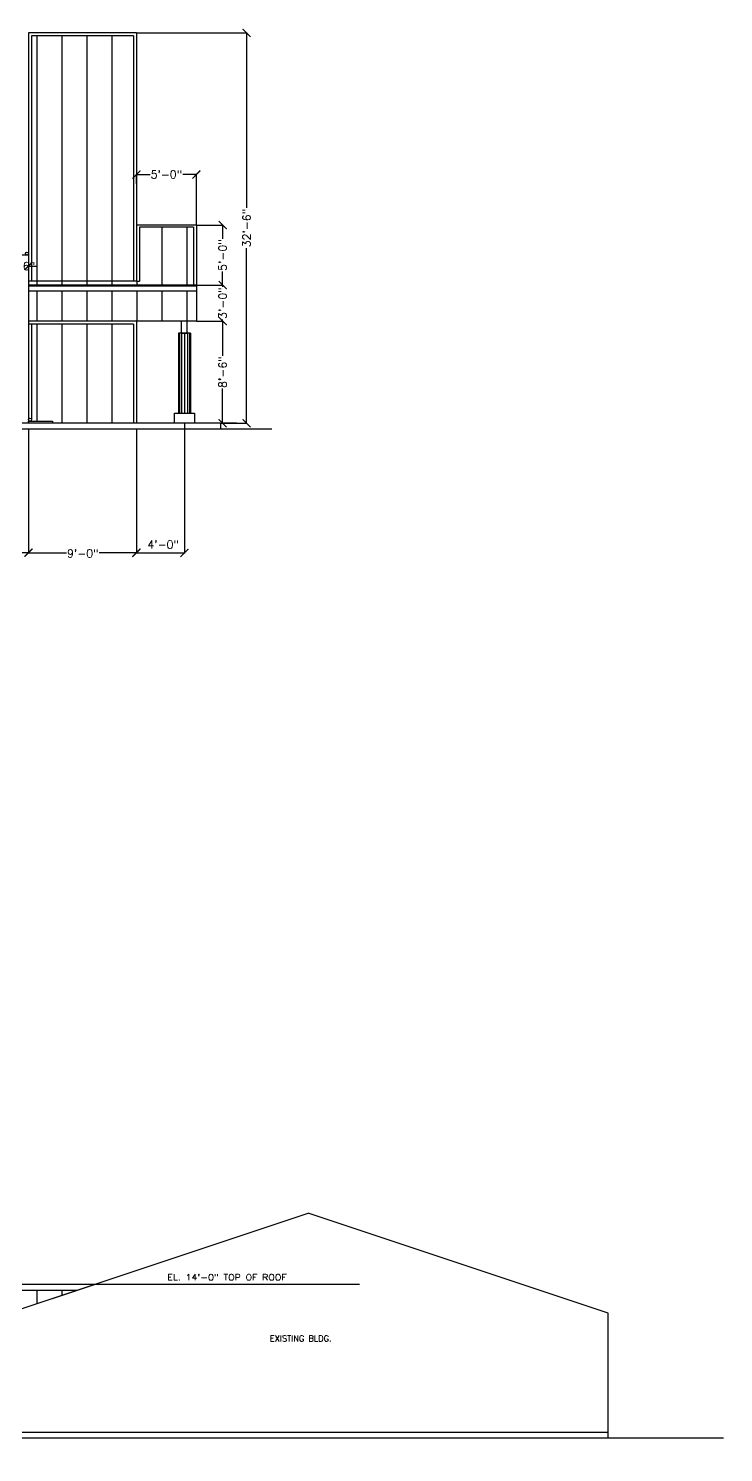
# Model space of a CAD drawing. Header units: millimetres. Extents: x -56835 to 31869, y -46987 to 26719.
# Drawn here: x 8530 to 25912, y -43360 to -7781 of the extents above; entities that cross this region are included whole.
import ezdxf

# ---------------------------------------------------------------- set-up
doc = ezdxf.new("R2010")
doc.units = ezdxf.units.MM
doc.header["$MEASUREMENT"] = 0
doc.header["$PDMODE"] = 3
doc.layers.get('0').update_dxf_attribs({"linetype": 'CONTINUOUS'})
doc.layers.get('DEFPOINTS').update_dxf_attribs({"linetype": 'CONTINUOUS'})
for name, color, linetype in [('Elevation_Cladding', 150, 'CONTINUOUS'), ('Elevation_Dim', 2, 'CONTINUOUS'), ('Elevation_GB', 41, 'CONTINUOUS'), ('Elevation_Post', 20, 'CONTINUOUS'), ('Elevation_Trim', 1, 'CONTINUOUS'), ('Floor_Plan_Downspout', 21, 'CONTINUOUS'), ('Floor_Plan_SplashGuard', 22, 'CONTINUOUS'), ('WALLS', 71, 'CONTINUOUS')]:
    doc.layers.add(name, color=color, linetype=linetype)
doc.styles.add('ROMANS-115', font='romans.shx')
doc.dimstyles.new('18-ROMANS-115-PS', dxfattribs={"dimscale": 100, "dimtxt": 2, "dimasz": 2, "dimexe": 0.0625, "dimexo": 0.03125, "dimgap": 0.03125, "dimtad": 0, "dimdec": 3, "dimlfac": 0.04, "dimzin": 3, "dimdsep": 46, "dimlunit": 4, "dimtxsty": 'ROMANS-115', "dimblk": 'ARCHTICK', "dimcen": 0.125, "dimdle": 0.0625, "dimclrd": 256, "dimclre": 256, "dimclrt": 256, "dimadec": 0, "dimazin": 0, "dimtfac": 1, "dimtdec": 3, "dimtix": 1, "dimtofl": 0, "dimtmove": 2, "dimatfit": 0, "dimfxl": 1, "dimtfillclr": 256, "dimfrac": 1, "dimtolj": 1, "dimtzin": 0, "dimarcsym": 0})
pattern_1 = [(90, (0, 0), (-625, 4e-14), [])]

# ---------------------------------------------------------------- blocks, each defined once
blk = doc.blocks.new('_ArchTick')
at = {"color": 0, "linetype": 'ByBlock', "const_width": 0.15}
blk.add_lwpolyline([(-0.5, -0.5), (0.5, 0.5)], dxfattribs=at)
blk = doc.blocks.new('*D76')
at = {"layer": 'DEFPOINTS', "color": 0}
for p in [(-18470, -17792), (8530, -17792), (-18470, -20879)]:
    blk.add_point(p, dxfattribs=at)
at = {"layer": 'Elevation_Dim', "lineweight": -2}
for p, q in [((-18470, -17795), (-18470, -20885)), ((8530, -17795), (8530, -20885)), ((-18476, -20879), (-5473, -20879)), ((8537, -20879), (-4467, -20879))]:
    blk.add_line(p, q, dxfattribs=at)
at = {"layer": 'Elevation_Dim', "lineweight": -2, "xscale": 200, "yscale": 200, "zscale": 200, "rotation": 180}
blk.add_blockref('_ArchTick', (-18470, -20879), dxfattribs=at)
at = {"layer": 'Elevation_Dim', "lineweight": -2, "xscale": 200, "yscale": 200, "zscale": 200}
blk.add_blockref('_ArchTick', (8530, -20879), dxfattribs=at)
at = {"layer": 'Elevation_Dim', "insert": (-4970, -20879), "char_height": 200, "attachment_point": 5, "style": 'ROMANS-115'}
blk.add_mtext('\\A1;90\'-0"', dxfattribs=at)
blk = doc.blocks.new('*D77')
at = {"layer": 'DEFPOINTS', "color": 0}
for p in [(11230, -7892), (13986, -7892), (13330, -17642)]:
    blk.add_point(p, dxfattribs=at)
at = {"layer": 'Elevation_Dim', "lineweight": -2}
for p, q in [((11233, -7892), (13992, -7892)), ((13986, -7885), (13986, -12263)), ((13986, -17648), (13986, -13270)), ((13333, -17642), (13992, -17642))]:
    blk.add_line(p, q, dxfattribs=at)
at = {"layer": 'Elevation_Dim', "lineweight": -2, "xscale": 200, "yscale": 200, "zscale": 200}
for p, rotation in [((13986, -7892), 90), ((13986, -17642), 270)]:
    blk.add_blockref('_ArchTick', p, dxfattribs=dict(at, rotation=rotation))
at = {"layer": 'Elevation_Dim', "insert": (13986, -12767), "char_height": 200, "attachment_point": 5, "rotation": 90, "style": 'ROMANS-115'}
blk.add_mtext('\\A1;32\'-6"', dxfattribs=at)
blk = doc.blocks.new('*D78')
at = {"layer": 'DEFPOINTS', "color": 0}
for p in [(12730, -15092), (13386, -15092), (13733, -17642)]:
    blk.add_point(p, dxfattribs=at)
at = {"layer": 'Elevation_Dim', "lineweight": -2}
for p, q in [((12733, -15092), (13392, -15092)), ((13386, -15085), (13386, -15959)), ((13386, -17648), (13386, -16774)), ((13730, -17642), (13380, -17642))]:
    blk.add_line(p, q, dxfattribs=at)
at = {"layer": 'Elevation_Dim', "lineweight": -2, "xscale": 200, "yscale": 200, "zscale": 200}
for p, rotation in [((13386, -15092), 90), ((13386, -17642), 270)]:
    blk.add_blockref('_ArchTick', p, dxfattribs=dict(at, rotation=rotation))
at = {"layer": 'Elevation_Dim', "insert": (13386, -16367), "char_height": 200, "attachment_point": 5, "rotation": 90, "style": 'ROMANS-115'}
blk.add_mtext('\\A1;8\'-6"', dxfattribs=at)
blk = doc.blocks.new('*D79')
at = {"layer": 'DEFPOINTS', "color": 0}
for p in [(12730, -12692), (13386, -12692), (12730, -14192)]:
    blk.add_point(p, dxfattribs=at)
at = {"layer": 'Elevation_Dim', "lineweight": -2}
for p, q in [((12733, -12692), (13392, -12692)), ((13386, -12685), (13386, -13034)), ((13386, -14198), (13386, -13849)), ((12733, -14192), (13392, -14192))]:
    blk.add_line(p, q, dxfattribs=at)
at = {"layer": 'Elevation_Dim', "lineweight": -2, "xscale": 200, "yscale": 200, "zscale": 200}
for p, rotation in [((13386, -12692), 90), ((13386, -14192), 270)]:
    blk.add_blockref('_ArchTick', p, dxfattribs=dict(at, rotation=rotation))
at = {"layer": 'Elevation_Dim', "insert": (13386, -13442), "char_height": 200, "attachment_point": 5, "rotation": 90, "style": 'ROMANS-115'}
blk.add_mtext('\\A1;5\'-0"', dxfattribs=at)
blk = doc.blocks.new('*D80')
at = {"layer": 'DEFPOINTS', "color": 0}
for p in [(8530, -17792), (11230, -17792), (8530, -20879)]:
    blk.add_point(p, dxfattribs=at)
at = {"layer": 'Elevation_Dim', "lineweight": -2}
for p, q in [((8530, -17795), (8530, -20885)), ((11230, -17795), (11230, -20885)), ((8524, -20879), (9481, -20879)), ((11237, -20879), (10297, -20879))]:
    blk.add_line(p, q, dxfattribs=at)
at = {"layer": 'Elevation_Dim', "lineweight": -2, "xscale": 200, "yscale": 200, "zscale": 200, "rotation": 180}
blk.add_blockref('_ArchTick', (8530, -20879), dxfattribs=at)
at = {"layer": 'Elevation_Dim', "lineweight": -2, "xscale": 200, "yscale": 200, "zscale": 200}
blk.add_blockref('_ArchTick', (11230, -20879), dxfattribs=at)
at = {"layer": 'Elevation_Dim', "insert": (9889, -20897), "char_height": 200, "attachment_point": 5, "style": 'ROMANS-115'}
blk.add_mtext('\\A1;9\'-0"', dxfattribs=at)
blk = doc.blocks.new('*D82')
at = {"layer": 'DEFPOINTS', "color": 0}
for p in [(11230, -11663), (12730, -11428), (12730, -12692)]:
    blk.add_point(p, dxfattribs=at)
at = {"layer": 'Elevation_Dim', "lineweight": -2}
for p, q in [((11224, -11428), (11572, -11428)), ((11230, -11660), (11230, -11421)), ((12737, -11428), (12388, -11428)), ((12730, -12688), (12730, -11421))]:
    blk.add_line(p, q, dxfattribs=at)
at = {"layer": 'Elevation_Dim', "lineweight": -2, "xscale": 200, "yscale": 200, "zscale": 200, "rotation": 180}
blk.add_blockref('_ArchTick', (11230, -11428), dxfattribs=at)
at = {"layer": 'Elevation_Dim', "lineweight": -2, "xscale": 200, "yscale": 200, "zscale": 200}
blk.add_blockref('_ArchTick', (12730, -11428), dxfattribs=at)
at = {"layer": 'Elevation_Dim', "insert": (11980, -11428), "char_height": 200, "attachment_point": 5, "style": 'ROMANS-115'}
blk.add_mtext('\\A1;5\'-0"', dxfattribs=at)
blk = doc.blocks.new('*D83')
at = {"layer": 'DEFPOINTS', "color": 0}
for p in [(12430, -17642), (11230, -17795), (12430, -20885)]:
    blk.add_point(p, dxfattribs=at)
at = {"layer": 'Elevation_Dim', "lineweight": -2}
for p, q in [((12430, -17645), (12430, -20891)), ((11230, -17798), (11230, -20891)), ((11224, -20885), (12437, -20885))]:
    blk.add_line(p, q, dxfattribs=at)
at = {"layer": 'Elevation_Dim', "lineweight": -2, "xscale": 200, "yscale": 200, "zscale": 200, "rotation": 180}
blk.add_blockref('_ArchTick', (11230, -20885), dxfattribs=at)
at = {"layer": 'Elevation_Dim', "lineweight": -2, "xscale": 200, "yscale": 200, "zscale": 200}
blk.add_blockref('_ArchTick', (12430, -20885), dxfattribs=at)
at = {"layer": 'Elevation_Dim', "insert": (11898, -20675), "char_height": 200, "attachment_point": 5, "style": 'ROMANS-115'}
blk.add_mtext('\\A1;4\'-0"', dxfattribs=at)
blk = doc.blocks.new('*D97')
at = {"layer": 'DEFPOINTS', "color": 0}
for p in [(8079, -13717), (8530, -13717), (8530, -13717)]:
    blk.add_point(p, dxfattribs=at)
at = {"layer": 'Elevation_Dim', "lineweight": -2}
for p, q in [((8079, -13717), (7879, -13717)), ((8079, -13714), (8079, -13711)), ((8530, -13714), (8530, -13711)), ((8530, -13717), (8730, -13717))]:
    blk.add_line(p, q, dxfattribs=at)
at = {"layer": 'Elevation_Dim', "lineweight": -2, "xscale": 200, "yscale": 200, "zscale": 200}
blk.add_blockref('_ArchTick', (8079, -13717), dxfattribs=at)
at = {"layer": 'Elevation_Dim', "lineweight": -2, "xscale": 200, "yscale": 200, "zscale": 200, "rotation": 180}
blk.add_blockref('_ArchTick', (8530, -13717), dxfattribs=at)
at = {"layer": 'Elevation_Dim', "insert": (8305, -13717), "char_height": 200, "attachment_point": 5, "style": 'ROMANS-115'}
blk.add_mtext('\\A1;1\'-6"', dxfattribs=at)
blk = doc.blocks.new('*D98')
at = {"layer": 'DEFPOINTS', "color": 0}
for p in [(13386, -14192), (13386, -15092), (13386, -15092)]:
    blk.add_point(p, dxfattribs=at)
at = {"layer": 'Elevation_Dim', "lineweight": -2}
for p, q in [((13383, -14192), (13380, -14192)), ((13386, -14185), (13386, -14234)), ((13383, -15092), (13380, -15092)), ((13386, -15098), (13386, -15049))]:
    blk.add_line(p, q, dxfattribs=at)
at = {"layer": 'Elevation_Dim', "lineweight": -2, "xscale": 200, "yscale": 200, "zscale": 200}
for p, rotation in [((13386, -14192), 90), ((13386, -15092), 270)]:
    blk.add_blockref('_ArchTick', p, dxfattribs=dict(at, rotation=rotation))
at = {"layer": 'Elevation_Dim', "insert": (13386, -14642), "char_height": 200, "attachment_point": 5, "rotation": 90, "style": 'ROMANS-115'}
blk.add_mtext('\\A1;3\'-0"', dxfattribs=at)

msp = doc.modelspace()

# ---------------------------------------------------------------- hatches: boundary and pattern name
at = {"layer": 'Elevation_Cladding'}
h = msp.add_hatch(dxfattribs=at)
h.set_pattern_fill('LINE,_O', color=256, scale=5000, angle=90)
h.set_pattern_definition(pattern_1)
h.paths.add_polyline_path([(11155.3472, -7966.5811), (8605.3472, -7966.5811), (8605.3472, -14091.5811), (11155.3472, -14091.5811)])
h = msp.add_hatch(dxfattribs=at)
h.set_pattern_fill('LINE,_O', color=256, scale=5000, angle=90)
h.set_pattern_definition(pattern_1)
h.paths.add_polyline_path([(11305.3472, -14091.5811), (11230.3472, -14091.5811), (8530.3472, -14091.5811), (8530.3472, -14191.5811), (12655.3472, -14191.5811), (12655.3472, -12741.5811), (11305.3472, -12741.5811)])
h = msp.add_hatch(dxfattribs=at)
h.set_pattern_fill('LINE,_O', color=256, scale=5000, angle=90)
h.set_pattern_definition(pattern_1)
h.paths.add_polyline_path([(12730.3472, -15091.5811), (12730.3472, -14341.5811), (8530.3472, -14341.5811), (8530.3472, -15091.5811)])
h = msp.add_hatch(dxfattribs=at)
h.set_pattern_fill('LINE,_O', color=256, scale=5000, angle=90)
h.set_pattern_definition(pattern_1)
h.paths.add_polyline_path([(8605.3472, -15166.5811), (8605.3472, -17554.0811, -0.4142135624), (8567.8472, -17591.5811), (9130.3472, -17591.5811), (9130.3472, -17641.5811), (11155.3472, -17641.5811), (11155.3472, -15166.5811)])
h = msp.add_hatch(dxfattribs=at)
h.set_pattern_fill('LINE,_O', color=256, scale=5000, angle=90)
h.set_pattern_definition(pattern_1)
h.paths.add_polyline_path([(-1573.5235, -39878.7873), (-1573.5235, -39310.0373), (-1573.5235, -39160.0373), (-1573.5235, -36618.1512), (-9673.5235, -33918.1512), (-17773.5235, -36618.1512), (-17773.5235, -43360.0373), (8026.4765, -43360.0373), (8026.4765, -39878.7873)])
h.paths.add_polyline_path([(5626.4765, -41410.0373), (5626.4765, -40810.0373), (6826.4765, -40810.0373), (6826.4765, -41410.0373), (6826.4765, -41510.0373), (5626.4765, -41510.0373)], flags=16)
h.paths.add_polyline_path([(2326.4765, -41410.0373), (2326.4765, -41510.0373), (-73.5235, -41510.0373), (-73.5235, -41410.0373), (-73.5235, -40810.0373), (2326.4765, -40810.0373)], flags=16)
h.paths.add_polyline_path([(5701.4765, -41335.0373), (5701.4765, -40885.0373), (6751.4765, -40885.0373), (6751.4765, -41335.0373)], flags=0)
h.paths.add_polyline_path([(2251.4765, -41335.0373), (1163.9765, -41335.0373), (1.4765, -41335.0373), (1.4765, -40885.0373), (1088.9765, -40885.0373), (2251.4765, -40885.0373)], flags=0)
h.paths.add_polyline_path([(-2773.5235, -41410.0373), (-2773.5235, -41510.0373), (-5173.5235, -41510.0373), (-5173.5235, -41410.0373), (-5173.5235, -40810.0373), (-2773.5235, -40810.0373)], flags=16)
h.paths.add_polyline_path([(-2848.5235, -41335.0373), (-3936.0235, -41335.0373), (-5098.5235, -41335.0373), (-5098.5235, -40885.0373), (-4011.0235, -40885.0373), (-2848.5235, -40885.0373)], flags=0)
h.paths.add_polyline_path([(-2773.5235, -38285.0373), (-3973.5235, -38285.0373), (-3973.5235, -38185.0373), (-3973.5235, -37285.0373), (-2773.5235, -37285.0373), (-2773.5235, -38185.0373)], flags=16)
h.paths.add_polyline_path([(-2848.5235, -38110.0373), (-3898.5235, -38110.0373), (-3898.5235, -37360.0373), (-2848.5235, -37360.0373)], flags=0)
h.paths.add_polyline_path([(-6673.5235, -38285.0373), (-9073.5235, -38285.0373), (-9073.5235, -38185.0373), (-9073.5235, -37285.0373), (-6673.5235, -37285.0373), (-6673.5235, -38185.0373)], flags=16)
h.paths.add_polyline_path([(-6748.5235, -38110.0373), (-7836.0235, -38110.0373), (-8998.5235, -38110.0373), (-8998.5235, -37360.0373), (-7911.0235, -37360.0373), (-6748.5235, -37360.0373)], flags=0)
h.paths.add_polyline_path([(-8473.5235, -41410.0373), (-8473.5235, -41510.0373), (-10873.5235, -41510.0373), (-10873.5235, -41410.0373), (-10873.5235, -40810.0373), (-8473.5235, -40810.0373)], flags=16)
h.paths.add_polyline_path([(-8548.5235, -41335.0373), (-9636.0235, -41335.0373), (-10798.5235, -41335.0373), (-10798.5235, -40885.0373), (-9711.0235, -40885.0373), (-8548.5235, -40885.0373)], flags=0)
h.paths.add_polyline_path([(-10273.5235, -38285.0373), (-12673.5235, -38285.0373), (-12673.5235, -38185.0373), (-12673.5235, -37285.0373), (-10273.5235, -37285.0373), (-10273.5235, -38185.0373)], flags=16)
h.paths.add_polyline_path([(-10348.5235, -38110.0373), (-11436.0235, -38110.0373), (-12598.5235, -38110.0373), (-12598.5235, -37360.0373), (-11511.0235, -37360.0373), (-10348.5235, -37360.0373)], flags=0)
h.paths.add_polyline_path([(-15373.5235, -38285.0373), (-16573.5235, -38285.0373), (-16573.5235, -38185.0373), (-16573.5235, -37285.0373), (-15373.5235, -37285.0373), (-15373.5235, -38185.0373)], flags=16)
h.paths.add_polyline_path([(-15448.5235, -38110.0373), (-16498.5235, -38110.0373), (-16498.5235, -37360.0373), (-15448.5235, -37360.0373)], flags=0)
h.paths.add_polyline_path([(8026.4765, -39878.7873), (9732.7265, -39310.0373), (-1573.5235, -39310.0373), (-1573.5235, -39878.7873)])

# ---------------------------------------------------------------- linework, layer by layer
at = {"layer": 'Elevation_Dim', "ltscale": 0.25}
msp.add_line((16810.4362, -39160.0373), (10182.7265, -39160.0373), dxfattribs=at)
at = {"layer": 'Elevation_GB'}
for p, q in [((13330.3472, -17641.5811), (-18469.6528, -17641.5811)), ((13330.3472, -17641.5811), (13330.3472, -17791.5811)), ((14619.1644, -17791.5811), (-19934.163, -17791.5811)), ((25912.3387, -42997.5373), (8026.4765, -42997.5373))]:
    msp.add_line(p, q, dxfattribs=at)
at = {"layer": 'Elevation_Post'}
for p, q in [((12280.3472, -15391.5811), (12280.3472, -17391.5811)), ((12580.3472, -15391.5811), (12280.3472, -15391.5811)), ((12305.3472, -15391.5811), (12305.3472, -17391.5811)), ((12355.3472, -15391.5811), (12355.3472, -17391.5811)), ((12430.3472, -15391.5811), (12430.3472, -17391.5811)), ((12505.3472, -15391.5811), (12505.3472, -17391.5811)), ((12555.3472, -15391.5811), (12555.3472, -17391.5811)), ((12580.3472, -15391.5811), (12580.3472, -17391.5811))]:
    msp.add_line(p, q, dxfattribs=at)
for points in [[(12502.9909, -15091.5811), (12348.8532, -15091.5811), (12348.8532, -15391.5811), (12502.9909, -15391.5811)], [(12680.3472, -17391.5811), (12680.3472, -17641.5811), (12180.3472, -17641.5811), (12180.3472, -17391.5811)]]:
    msp.add_lwpolyline(points, close=True, dxfattribs=at)
at = {"layer": 'Elevation_Trim'}
for p, q in [((8605.3472, -7966.5811), (8605.3472, -14091.5811)), ((11155.3472, -7966.5811), (8605.3472, -7966.5811)), ((11155.3472, -7966.5811), (11155.3472, -14091.5811)), ((12655.3472, -12741.5811), (11305.3472, -12741.5811)), ((11305.3472, -12741.5811), (11305.3472, -14091.5811)), ((12655.3472, -12741.5811), (12655.3472, -14191.5811)), ((12730.3472, -14216.5811), (8530.3472, -14216.5811)), ((11230.3472, -14091.5811), (11305.3472, -14091.5811)), ((12730.3472, -14341.5811), (8530.3472, -14341.5811)), ((11155.3472, -15166.5811), (8530.3472, -15166.5811)), ((11155.3472, -15166.5811), (11155.3472, -17641.5811)), ((9732.7265, -39310.0373), (5325, -39310.0373))]:
    msp.add_line(p, q, dxfattribs=at)
at = {"layer": 'Floor_Plan_Downspout'}
msp.add_line((8605.3472, -15166.5811), (8605.3472, -17554.0811), dxfattribs=at)
for centre in [(8492.8472, -13404.0811), (8567.8472, -17554.0811)]:
    msp.add_circle(centre, 37.5, dxfattribs=at)
at = {"layer": 'Floor_Plan_SplashGuard'}
msp.add_lwpolyline([(9130.3472, -17641.5811), (8530.3472, -17641.5811), (8530.3472, -17591.5811), (9130.3472, -17591.5811)], close=True, dxfattribs=at)
at = {"layer": 'WALLS'}
for p, q in [((8530.3472, -7891.5811), (8530.3472, -17641.5811)), ((11230.3472, -7891.5811), (8530.3472, -7891.5811)), ((11230.3472, -7891.5811), (11230.3472, -14091.5811)), ((12730.3472, -12691.5811), (11230.3472, -12691.5811)), ((12730.3472, -12691.5811), (12730.3472, -15091.5811)), ((8530.3472, -13441.5811), (-18469.6528, -13441.5811)), ((11230.3472, -14091.5811), (8530.3472, -14091.5811)), ((12730.3472, -14191.5811), (8530.3472, -14191.5811)), ((12730.3472, -15091.5811), (8530.3472, -15091.5811)), ((11230.3472, -15091.5811), (11230.3472, -17641.5811)), ((8026.4765, -39878.7873), (15526.4765, -37378.7873)), ((23026.4765, -39878.7873), (15526.4765, -37378.7873)), ((10182.7265, -39160.0373), (-1573.5235, -39160.0373)), ((8026.4765, -39878.7873), (10182.7265, -39160.0373)), ((23026.4765, -42997.5373), (23026.4765, -39878.7873)), ((8026.4765, -42847.5373), (23026.4765, -42847.5373)), ((8026.4765, -42847.5373), (23026.4765, -42847.5373))]:
    msp.add_line(p, q, dxfattribs=at)

# ---------------------------------------------------------------- texts
at = {"layer": 'Elevation_Dim', "style": 'ROMANS-115', "width": 1.15}
msp.add_text('EL. 14\'-0" TOP OF ROOF', height=150, dxfattribs=at).set_placement((12000.5018, -39057.4136))
at = {"layer": 'Elevation_Dim', "insert": (14568.6071, -40434.7947), "char_height": 150, "attachment_point": 1, "style": 'ROMANS-115'}
msp.add_mtext('EXISTING BLDG.', dxfattribs=at)

# ---------------------------------------------------------------- dimensions: what is measured, and where the dimension line sits
at = {"layer": 'Elevation_Dim'}
for base, p1, p2, angle, picture, middle in [((13985.8388, -7891.5811), (13330.3472, -17641.5811), (11230.3472, -7891.5811), 90, '*D77', (13985.8388, -12766.5811)), ((12730.3472, -11427.7138), (11230.3472, -11663.1734), (12730.3472, -12691.5811), 180, '*D82', (11980.3472, -11427.7138)), ((13386.0201, -12691.5811), (12730.3472, -14191.5811), (12730.3472, -12691.5811), 90, '*D79', (13386.0201, -13441.5811)), ((13386.0201, -15091.5811), (13386.0201, -14191.5811), (13386.0201, -15091.5811), 90, '*D98', (13386.0201, -14641.5811)), ((13386.0201, -15091.5811), (13732.7398, -17641.5811), (12730.3472, -15091.5811), 90, '*D78', (13386.0201, -16366.5811)), ((-18469.6528, -20878.8406), (8530.3472, -17791.5811), (-18469.6528, -17791.5811), 180, '*D76', (-4969.6528, -20878.8406))]:
    dim = msp.add_linear_dim(base=base, p1=p1, p2=p2, angle=angle, dimstyle='18-ROMANS-115-PS', override={"dimpost": '\\X'}, dxfattribs=at)
    dim.commit()
    dim.dimension.update_dxf_attribs({"geometry": picture, "text_midpoint": middle})
dim = msp.add_linear_dim(base=(8530.3472, -13717.4954), p1=(8078.8908, -13717.4954), p2=(8530.3472, -13717.4954), dimstyle='18-ROMANS-115-PS', override={"dimpost": '\\X'}, dxfattribs=at)
dim.commit()
dim.dimension.update_dxf_attribs({"geometry": '*D97', "text_midpoint": (8304.619, -13717.4954)})
for base, p1, p2, picture, middle in [((12430.3472, -20885.0906), (11230.3472, -17794.7061), (12430.3472, -17641.5811), '*D83', (11898.2986, -20674.6501)), ((8530.3472, -20878.8406), (11230.3472, -17791.5811), (8530.3472, -17791.5811), '*D80', (9888.7449, -20896.6515))]:
    dim = msp.add_linear_dim(base=base, p1=p1, p2=p2, angle=180, dimstyle='18-ROMANS-115-PS', override={"dimpost": '\\X'}, dxfattribs=at)
    dim.commit()
    dim.dimension.update_dxf_attribs({"geometry": picture, "text_midpoint": middle, "dimtype": 160})

doc.saveas('drawing.dxf')
